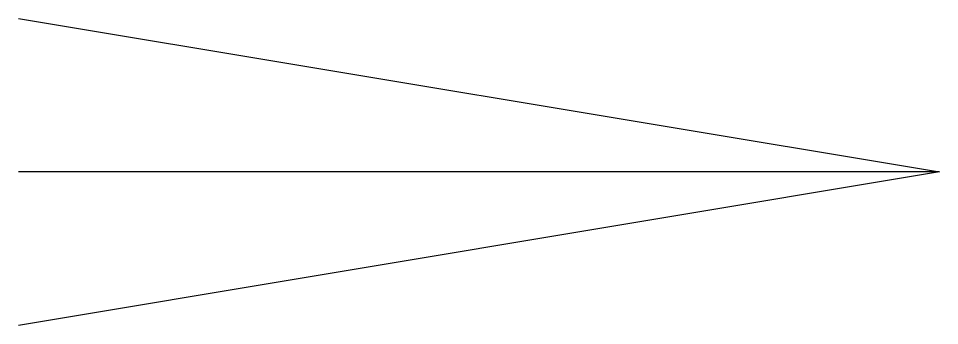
# Model space of a CAD drawing. Extents: x 0 to 1, y 0 to 0.33.
import ezdxf

# ---------------------------------------------------------------- set-up
doc = ezdxf.new("R2010")
doc.units = 0

# ---------------------------------------------------------------- blocks, each defined once
blk = doc.blocks.new('_OPEN')
at = {"color": 0, "linetype": 'ByBlock'}
for p, q in [((-1, 0.1667), (0, 0)), ((0, 0), (-1, -0.1667)), ((0, 0), (-1, 0))]:
    blk.add_line(p, q, dxfattribs=at)

msp = doc.modelspace()

# ---------------------------------------------------------------- block references
msp.add_blockref('_OPEN', (1, 0.1667))

doc.saveas('drawing.dxf')
